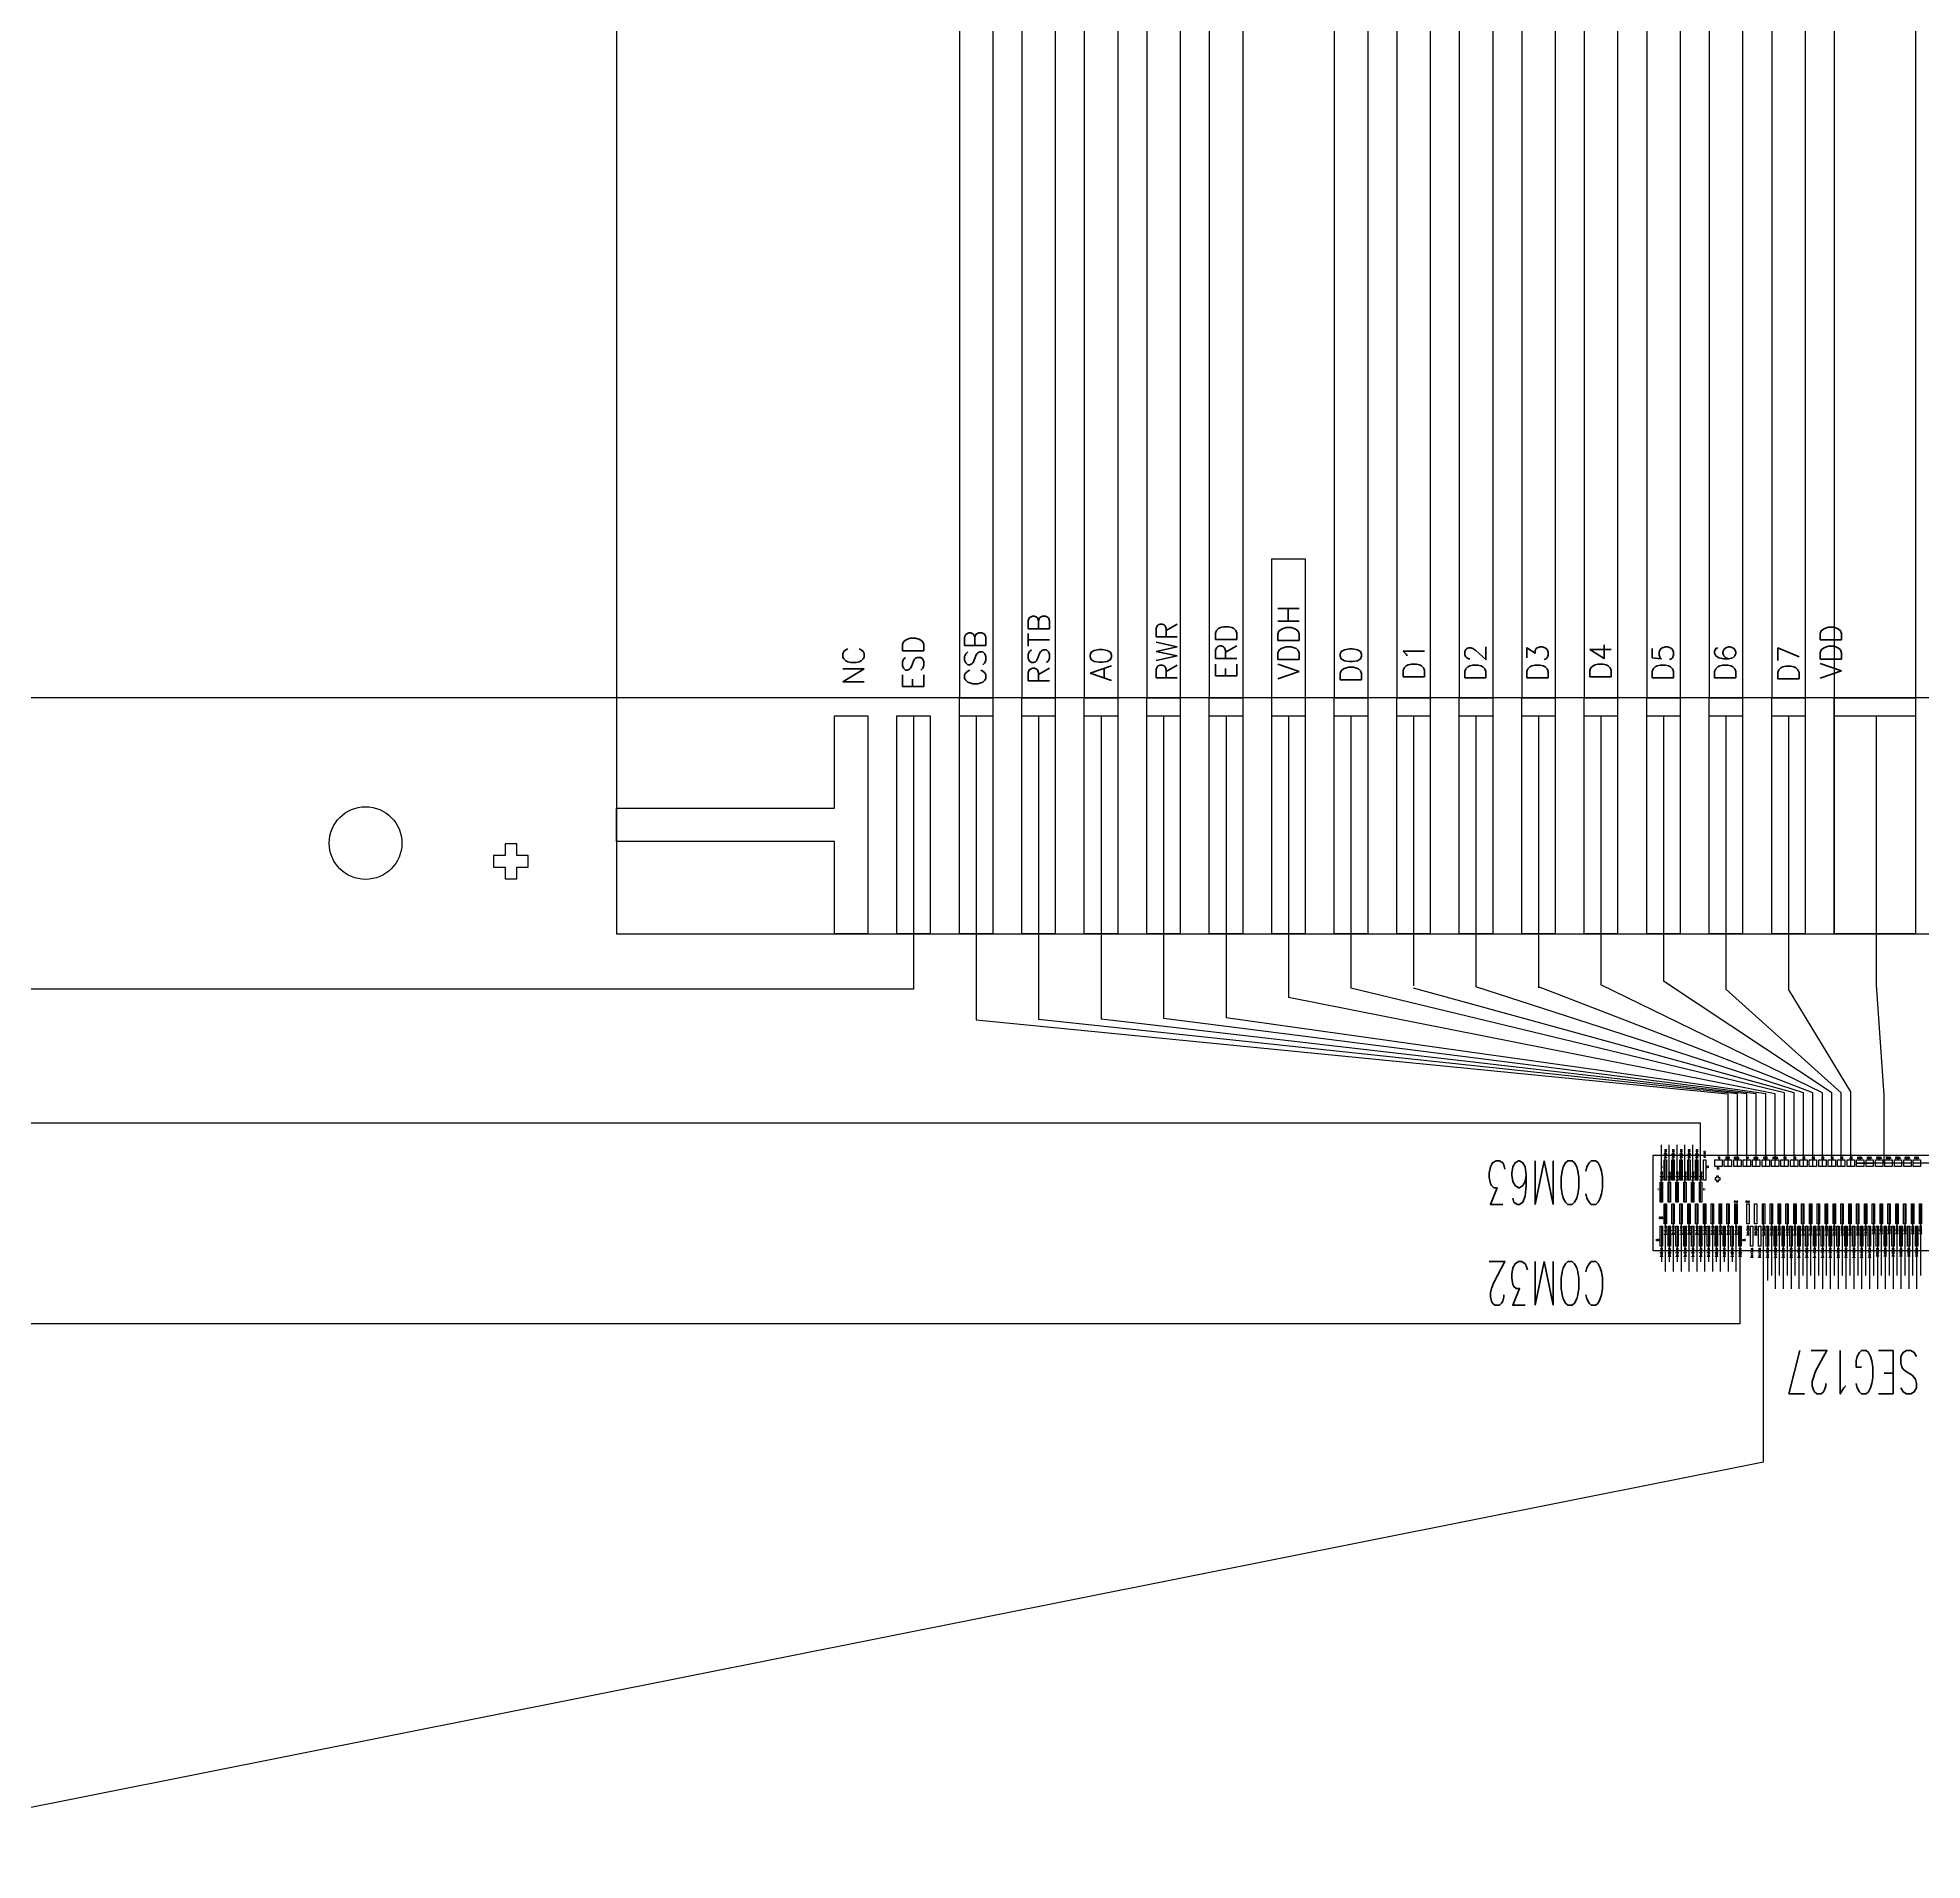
# Model space of a CAD drawing. Header units: millimetres. Extents: x 2909 to 3301, y 744 to 1021.
# Drawn here: x 2979.87 to 2992.84, y 943.57 to 956.11 of the extents above; entities that cross this region are included whole.
import ezdxf
from ezdxf.enums import TextEntityAlignment as Align

# ---------------------------------------------------------------- set-up
doc = ezdxf.new("R2010")
doc.units = ezdxf.units.MM
for name, color, linetype in [('B', 1, 'Continuous'), ('C', 7, 'Continuous'), ('D', 4, 'Continuous'), ('F', 2, 'Continuous')]:
    doc.layers.add(name, color=color, linetype=linetype)
doc.styles.add('11', font='txt.shx')
doc.styles.add('Cog', font='txt.shx', dxfattribs={"width": 0.8, "height": 0.028})
doc.styles.add('ROMANS', font='romans.shx', dxfattribs={"width": 0.9})
doc.dimstyles.new('ISO-25-1', dxfattribs={"dimtxt": 2, "dimasz": 1.5, "dimexe": 0.4, "dimexo": 0.625, "dimgap": 0.5, "dimtad": 0, "dimzin": 1, "dimdsep": 46, "dimtxsty": 'ROMANS', "dimcen": 2.5, "dimclrd": 4, "dimclre": 4, "dimclrt": 4, "dimadec": 0, "dimazin": 0, "dimtfac": 1, "dimtmove": 0, "dimatfit": 3, "dimfxl": 1, "dimlwe": 0, "dimarcsym": 0})

# ---------------------------------------------------------------- blocks, each defined once
blk = doc.blocks.new('*D15')
at = {"layer": 'D', "color": 0, "lineweight": 0}
for p, q in [((2956.857, 952.196), (2956.857, 967.255)), ((2983.857, 964.884), (2983.857, 967.255))]:
    blk.add_line(p, q, dxfattribs=at)
at = {"layer": 'D', "color": 0, "lineweight": -2}
for p, q in [((2958.357, 966.855), (2966.257, 966.855)), ((2982.357, 966.855), (2974.457, 966.855))]:
    blk.add_line(p, q, dxfattribs=at)
at = {"layer": 'D', "color": 0}
for points in [[(2958.357, 967.105), (2958.357, 966.605), (2956.857, 966.855)], [(2982.357, 967.105), (2982.357, 966.605), (2983.857, 966.855)]]:
    blk.add_solid(points, dxfattribs=at)
at = {"layer": 'Defpoints', "color": 0}
for p in [(2956.857, 966.855), (2983.857, 964.259), (2956.857, 951.571)]:
    blk.add_point(p, dxfattribs=at)
at = {"layer": 'D', "color": 0, "insert": (2970.357, 966.855), "char_height": 2, "attachment_point": 5, "style": 'ROMANS'}
blk.add_mtext('27.00', dxfattribs=at)

msp = doc.modelspace()

# ---------------------------------------------------------------- linework, layer by layer
at = {"ltscale": 6.286513}
for p, q in [((3026.857, 951.571), (2956.857, 951.571)), ((2983.857, 949.946), (2999.857, 949.946))]:
    msp.add_line(p, q, dxfattribs=at)
for points in [[(2985.357, 950.811), (2985.357, 951.446), (2985.587, 951.446), (2985.587, 949.946), (2985.357, 949.946), (2985.357, 950.581)], [(2985.357, 950.581), (2983.857, 950.581), (2983.857, 950.811), (2985.357, 950.811)]]:
    msp.add_lwpolyline(points, dxfattribs=at)
for points in [[(2985.787, 951.446), (2986.017, 951.446), (2986.017, 949.946), (2985.787, 949.946)], [(2986.217, 951.446), (2986.447, 951.446), (2986.447, 949.946), (2986.217, 949.946)], [(2986.647, 951.446), (2986.877, 951.446), (2986.877, 949.946), (2986.647, 949.946)], [(2987.077, 951.446), (2987.307, 951.446), (2987.307, 949.946), (2987.077, 949.946)], [(2987.507, 951.446), (2987.737, 951.446), (2987.737, 949.946), (2987.507, 949.946)], [(2987.937, 951.446), (2988.167, 951.446), (2988.167, 949.946), (2987.937, 949.946)], [(2988.367, 951.446), (2988.597, 951.446), (2988.597, 949.946), (2988.367, 949.946)], [(2988.797, 951.446), (2989.027, 951.446), (2989.027, 949.946), (2988.797, 949.946)], [(2989.227, 951.446), (2989.457, 951.446), (2989.457, 949.946), (2989.227, 949.946)], [(2989.657, 951.446), (2989.887, 951.446), (2989.887, 949.946), (2989.657, 949.946)], [(2990.087, 951.446), (2990.317, 951.446), (2990.317, 949.946), (2990.087, 949.946)], [(2990.517, 951.446), (2990.747, 951.446), (2990.747, 949.946), (2990.517, 949.946)], [(2990.947, 951.446), (2991.177, 951.446), (2991.177, 949.946), (2990.947, 949.946)], [(2991.377, 951.446), (2991.607, 951.446), (2991.607, 949.946), (2991.377, 949.946)], [(2991.807, 951.446), (2992.037, 951.446), (2992.037, 949.946), (2991.807, 949.946)], [(2992.237, 951.446), (2992.797, 951.446), (2992.797, 949.946), (2992.237, 949.946)]]:
    msp.add_lwpolyline(points, close=True, dxfattribs=at)
at = {"layer": 'B', "color": 6}
for p, q in [((2991.318, 948.644), (2957.797, 948.644)), ((2991.318, 948.099), (2991.318, 948.644)), ((2991.588, 947.935), (2991.588, 947.262)), ((2991.588, 947.262), (2959.373, 947.262))]:
    msp.add_line(p, q, dxfattribs=at)
for points in [[(2991.048, 948.099), (2991.048, 948.494)], [(2991.075, 948.252), (2991.075, 948.448)], [(2991.102, 948.099), (2991.102, 948.494)], [(2991.129, 948.252), (2991.129, 948.448)], [(2991.156, 948.099), (2991.156, 948.494)], [(2991.183, 948.252), (2991.183, 948.448)], [(2991.21, 948.099), (2991.21, 948.494)], [(2991.237, 948.252), (2991.237, 948.448)], [(2991.264, 948.099), (2991.264, 948.494)], [(2991.291, 948.252), (2991.291, 948.448)], [(2991.075, 948.089), (2991.075, 947.622)], [(2991.129, 948.089), (2991.129, 947.622)], [(2991.183, 948.089), (2991.183, 947.622)], [(2991.237, 948.089), (2991.237, 947.622)], [(2991.291, 948.089), (2991.291, 947.622)], [(2991.345, 948.089), (2991.345, 947.622)], [(2991.399, 948.089), (2991.399, 947.622)], [(2991.453, 948.089), (2991.453, 947.622)], [(2991.507, 948.089), (2991.507, 947.622)], [(2991.561, 948.089), (2991.561, 947.622)], [(2991.048, 947.935), (2991.048, 947.69)], [(2991.102, 947.935), (2991.102, 947.69)], [(2991.156, 947.935), (2991.156, 947.69)], [(2991.21, 947.935), (2991.21, 947.69)], [(2991.264, 947.935), (2991.264, 947.69)], [(2991.318, 947.935), (2991.318, 947.69)], [(2991.372, 947.935), (2991.372, 947.69)], [(2991.426, 947.935), (2991.426, 947.69)], [(2991.48, 947.935), (2991.48, 947.69)], [(2991.534, 947.935), (2991.534, 947.69)]]:
    msp.add_lwpolyline(points, dxfattribs=at)
at = {"layer": 'C'}
for points in [[(2983.171, 950.486), (2983.171, 950.566), (2983.091, 950.566), (2983.091, 950.486), (2983.011, 950.486), (2983.011, 950.406), (2983.091, 950.406), (2983.091, 950.326), (2983.171, 950.326), (2983.171, 950.406), (2983.251, 950.406), (2983.251, 950.486)], [(2991.067, 948.391), (2991.083, 948.391), (2991.083, 948.252), (2991.067, 948.252)], [(2991.121, 948.391), (2991.137, 948.391), (2991.137, 948.252), (2991.121, 948.252)], [(2991.175, 948.391), (2991.191, 948.391), (2991.191, 948.252), (2991.175, 948.252)], [(2991.229, 948.391), (2991.245, 948.391), (2991.245, 948.252), (2991.229, 948.252)], [(2991.283, 948.391), (2991.299, 948.391), (2991.299, 948.252), (2991.283, 948.252)], [(2991.337, 948.391), (2991.353, 948.391), (2991.353, 948.252), (2991.337, 948.252)], [(2991.416, 948.391), (2991.466, 948.391), (2991.466, 948.346), (2991.416, 948.346)], [(2991.442, 948.243), (2991.442, 948.253), (2991.452, 948.253), (2991.452, 948.268), (2991.442, 948.268), (2991.442, 948.278), (2991.427, 948.278), (2991.427, 948.268), (2991.417, 948.268), (2991.417, 948.253), (2991.427, 948.253), (2991.427, 948.243)], [(2991.481, 948.391), (2991.531, 948.391), (2991.531, 948.346), (2991.481, 948.346)], [(2991.546, 948.391), (2991.596, 948.391), (2991.596, 948.346), (2991.546, 948.346)], [(2991.611, 948.391), (2991.661, 948.391), (2991.661, 948.346), (2991.611, 948.346)], [(2991.676, 948.391), (2991.726, 948.391), (2991.726, 948.346), (2991.676, 948.346)], [(2991.741, 948.391), (2991.791, 948.391), (2991.791, 948.346), (2991.741, 948.346)], [(2991.806, 948.391), (2991.856, 948.391), (2991.856, 948.346), (2991.806, 948.346)], [(2991.871, 948.391), (2991.921, 948.391), (2991.921, 948.346), (2991.871, 948.346)], [(2991.936, 948.391), (2991.986, 948.391), (2991.986, 948.346), (2991.936, 948.346)], [(2992.001, 948.391), (2992.051, 948.391), (2992.051, 948.346), (2992.001, 948.346)], [(2992.066, 948.391), (2992.116, 948.391), (2992.116, 948.346), (2992.066, 948.346)], [(2992.131, 948.391), (2992.181, 948.391), (2992.181, 948.346), (2992.131, 948.346)], [(2992.196, 948.391), (2992.246, 948.391), (2992.246, 948.346), (2992.196, 948.346)], [(2992.261, 948.391), (2992.311, 948.391), (2992.311, 948.346), (2992.261, 948.346)], [(2992.326, 948.391), (2992.376, 948.391), (2992.376, 948.346), (2992.326, 948.346)], [(2992.391, 948.391), (2992.441, 948.391), (2992.441, 948.346), (2992.391, 948.346)], [(2992.456, 948.391), (2992.506, 948.391), (2992.506, 948.346), (2992.456, 948.346)], [(2992.521, 948.391), (2992.571, 948.391), (2992.571, 948.346), (2992.521, 948.346)], [(2992.586, 948.391), (2992.636, 948.391), (2992.636, 948.346), (2992.586, 948.346)], [(2992.651, 948.391), (2992.701, 948.391), (2992.701, 948.346), (2992.651, 948.346)], [(2992.716, 948.391), (2992.766, 948.391), (2992.766, 948.346), (2992.716, 948.346)], [(2992.781, 948.391), (2992.831, 948.391), (2992.831, 948.346), (2992.781, 948.346)], [(2991.04, 948.237), (2991.056, 948.237), (2991.056, 948.099), (2991.04, 948.099)], [(2991.094, 948.237), (2991.11, 948.237), (2991.11, 948.099), (2991.094, 948.099)], [(2991.148, 948.237), (2991.164, 948.237), (2991.164, 948.099), (2991.148, 948.099)], [(2991.202, 948.237), (2991.218, 948.237), (2991.218, 948.099), (2991.202, 948.099)], [(2991.256, 948.237), (2991.272, 948.237), (2991.272, 948.099), (2991.256, 948.099)], [(2991.31, 948.237), (2991.326, 948.237), (2991.326, 948.099), (2991.31, 948.099)], [(2991.067, 948.089), (2991.083, 948.089), (2991.083, 947.95), (2991.067, 947.95)], [(2991.121, 948.089), (2991.137, 948.089), (2991.137, 947.95), (2991.121, 947.95)], [(2991.175, 948.089), (2991.191, 948.089), (2991.191, 947.95), (2991.175, 947.95)], [(2991.229, 948.089), (2991.245, 948.089), (2991.245, 947.95), (2991.229, 947.95)], [(2991.283, 948.089), (2991.299, 948.089), (2991.299, 947.95), (2991.283, 947.95)], [(2991.337, 948.089), (2991.353, 948.089), (2991.353, 947.95), (2991.337, 947.95)], [(2991.391, 948.089), (2991.407, 948.089), (2991.407, 947.95), (2991.391, 947.95)], [(2991.445, 948.089), (2991.461, 948.089), (2991.461, 947.95), (2991.445, 947.95)], [(2991.499, 948.089), (2991.515, 948.089), (2991.515, 947.95), (2991.499, 947.95)], [(2991.553, 948.089), (2991.569, 948.089), (2991.569, 947.95), (2991.553, 947.95)], [(2991.635, 948.089), (2991.651, 948.089), (2991.651, 947.95), (2991.635, 947.95)], [(2991.689, 948.089), (2991.705, 948.089), (2991.705, 947.95), (2991.689, 947.95)], [(2991.743, 948.089), (2991.759, 948.089), (2991.759, 947.95), (2991.743, 947.95)], [(2991.797, 948.089), (2991.813, 948.089), (2991.813, 947.95), (2991.797, 947.95)], [(2991.851, 948.089), (2991.867, 948.089), (2991.867, 947.95), (2991.851, 947.95)], [(2991.905, 948.089), (2991.921, 948.089), (2991.921, 947.95), (2991.905, 947.95)], [(2991.959, 948.089), (2991.975, 948.089), (2991.975, 947.95), (2991.959, 947.95)], [(2992.013, 948.089), (2992.029, 948.089), (2992.029, 947.95), (2992.013, 947.95)], [(2992.067, 948.089), (2992.083, 948.089), (2992.083, 947.95), (2992.067, 947.95)], [(2992.121, 948.089), (2992.137, 948.089), (2992.137, 947.95), (2992.121, 947.95)], [(2992.175, 948.089), (2992.191, 948.089), (2992.191, 947.95), (2992.175, 947.95)], [(2992.229, 948.089), (2992.245, 948.089), (2992.245, 947.95), (2992.229, 947.95)], [(2992.283, 948.089), (2992.299, 948.089), (2992.299, 947.95), (2992.283, 947.95)], [(2992.337, 948.089), (2992.353, 948.089), (2992.353, 947.95), (2992.337, 947.95)], [(2992.391, 948.089), (2992.407, 948.089), (2992.407, 947.95), (2992.391, 947.95)], [(2992.445, 948.089), (2992.461, 948.089), (2992.461, 947.95), (2992.445, 947.95)], [(2992.499, 948.089), (2992.515, 948.089), (2992.515, 947.95), (2992.499, 947.95)], [(2992.553, 948.089), (2992.569, 948.089), (2992.569, 947.95), (2992.553, 947.95)], [(2992.607, 948.089), (2992.623, 948.089), (2992.623, 947.95), (2992.607, 947.95)], [(2992.661, 948.089), (2992.677, 948.089), (2992.677, 947.95), (2992.661, 947.95)], [(2992.715, 948.089), (2992.731, 948.089), (2992.731, 947.95), (2992.715, 947.95)], [(2992.769, 948.089), (2992.785, 948.089), (2992.785, 947.95), (2992.769, 947.95)], [(2992.823, 948.089), (2992.839, 948.089), (2992.839, 947.95), (2992.823, 947.95)], [(2991.04, 947.935), (2991.056, 947.935), (2991.056, 947.797), (2991.04, 947.797)], [(2991.094, 947.935), (2991.11, 947.935), (2991.11, 947.797), (2991.094, 947.797)], [(2991.148, 947.935), (2991.164, 947.935), (2991.164, 947.797), (2991.148, 947.797)], [(2991.202, 947.935), (2991.218, 947.935), (2991.218, 947.797), (2991.202, 947.797)], [(2991.256, 947.935), (2991.272, 947.935), (2991.272, 947.797), (2991.256, 947.797)], [(2991.31, 947.935), (2991.326, 947.935), (2991.326, 947.797), (2991.31, 947.797)], [(2991.364, 947.935), (2991.38, 947.935), (2991.38, 947.797), (2991.364, 947.797)], [(2991.418, 947.935), (2991.434, 947.935), (2991.434, 947.797), (2991.418, 947.797)], [(2991.472, 947.935), (2991.488, 947.935), (2991.488, 947.797), (2991.472, 947.797)], [(2991.526, 947.935), (2991.542, 947.935), (2991.542, 947.797), (2991.526, 947.797)], [(2991.58, 947.935), (2991.596, 947.935), (2991.596, 947.797), (2991.58, 947.797)], [(2991.662, 947.935), (2991.678, 947.935), (2991.678, 947.797), (2991.662, 947.797)], [(2991.716, 947.935), (2991.732, 947.935), (2991.732, 947.797), (2991.716, 947.797)], [(2991.77, 947.935), (2991.786, 947.935), (2991.786, 947.797), (2991.77, 947.797)], [(2991.824, 947.935), (2991.84, 947.935), (2991.84, 947.797), (2991.824, 947.797)], [(2991.878, 947.935), (2991.894, 947.935), (2991.894, 947.797), (2991.878, 947.797)], [(2991.932, 947.935), (2991.948, 947.935), (2991.948, 947.797), (2991.932, 947.797)], [(2991.986, 947.935), (2992.002, 947.935), (2992.002, 947.797), (2991.986, 947.797)], [(2992.04, 947.935), (2992.056, 947.935), (2992.056, 947.797), (2992.04, 947.797)], [(2992.094, 947.935), (2992.11, 947.935), (2992.11, 947.797), (2992.094, 947.797)], [(2992.148, 947.935), (2992.164, 947.935), (2992.164, 947.797), (2992.148, 947.797)], [(2992.202, 947.935), (2992.218, 947.935), (2992.218, 947.797), (2992.202, 947.797)], [(2992.256, 947.935), (2992.272, 947.935), (2992.272, 947.797), (2992.256, 947.797)], [(2992.31, 947.935), (2992.326, 947.935), (2992.326, 947.797), (2992.31, 947.797)], [(2992.364, 947.935), (2992.38, 947.935), (2992.38, 947.797), (2992.364, 947.797)], [(2992.418, 947.935), (2992.434, 947.935), (2992.434, 947.797), (2992.418, 947.797)], [(2992.472, 947.935), (2992.488, 947.935), (2992.488, 947.797), (2992.472, 947.797)], [(2992.526, 947.935), (2992.542, 947.935), (2992.542, 947.797), (2992.526, 947.797)], [(2992.58, 947.935), (2992.596, 947.935), (2992.596, 947.797), (2992.58, 947.797)], [(2992.634, 947.935), (2992.65, 947.935), (2992.65, 947.797), (2992.634, 947.797)], [(2992.688, 947.935), (2992.704, 947.935), (2992.704, 947.797), (2992.688, 947.797)], [(2992.742, 947.935), (2992.758, 947.935), (2992.758, 947.797), (2992.742, 947.797)], [(2992.796, 947.935), (2992.812, 947.935), (2992.812, 947.797), (2992.796, 947.797)]]:
    msp.add_lwpolyline(points, close=True, dxfattribs=at)
msp.add_circle((2982.131, 950.571), 0.25, dxfattribs=at)
at = {"layer": 'D', "ltscale": 6.286513}
for p, q in [((2985.902, 951.446), (2985.902, 949.565)), ((2985.902, 949.565), (2961.515, 949.565))]:
    msp.add_line(p, q, dxfattribs=at)
at = {"layer": 'D', "linetype": 'Continuous'}
msp.add_lwpolyline([(2990.991, 948.424), (2995.831, 948.424), (2995.831, 947.764), (2990.991, 947.764)], close=True, dxfattribs=at)
at = {"layer": 'F', "ltscale": 6.286513}
for p, q in [((2990.747, 979.31), (2990.747, 951.571)), ((2988.167, 978.632), (2988.167, 951.571)), ((2983.857, 978.571), (2983.857, 949.946)), ((2987.507, 978.496), (2987.507, 951.571)), ((2987.737, 978.529), (2987.737, 951.571)), ((2987.937, 978.599), (2987.937, 951.571)), ((2990.317, 978.506), (2990.317, 951.571)), ((2990.517, 978.576), (2990.517, 951.571)), ((2987.077, 978.394), (2987.077, 951.571)), ((2987.307, 978.426), (2987.307, 951.571)), ((2989.657, 978.37), (2989.657, 951.571)), ((2989.887, 978.403), (2989.887, 951.571)), ((2990.087, 978.473), (2990.087, 951.571)), ((2991.607, 978.406), (2991.607, 951.571)), ((2992.797, 978.42), (2992.797, 949.946)), ((2986.647, 978.291), (2986.647, 951.571)), ((2986.877, 978.323), (2986.877, 951.571)), ((2989.227, 978.268), (2989.227, 951.571)), ((2989.457, 978.3), (2989.457, 951.571)), ((2991.807, 978.228), (2991.807, 951.571)), ((2992.037, 978.285), (2992.037, 951.571)), ((2992.237, 978.239), (2992.237, 949.946)), ((2986.217, 978.188), (2986.217, 951.571)), ((2986.447, 978.221), (2986.447, 951.571)), ((2988.797, 978.165), (2988.797, 951.571)), ((2989.027, 978.197), (2989.027, 951.571)), ((2990.947, 978.188), (2990.947, 951.571)), ((2991.177, 978.221), (2991.177, 951.571)), ((2991.377, 978.212), (2991.377, 951.571))]:
    msp.add_line(p, q, dxfattribs=at)
at = {"layer": 'F', "ltscale": 0.1}
for p, q in [((2986.332, 951.446), (2986.332, 949.354)), ((2986.762, 951.446), (2986.762, 949.357)), ((2987.192, 951.446), (2987.192, 949.36)), ((2987.622, 951.446), (2987.622, 949.364)), ((2988.052, 951.446), (2988.052, 949.369)), ((2988.482, 951.446), (2988.482, 949.508)), ((2988.912, 951.446), (2988.912, 949.573)), ((2989.342, 951.446), (2989.342, 949.589)), ((2989.772, 951.446), (2989.772, 949.582)), ((2990.202, 951.446), (2990.202, 949.576)), ((2990.632, 951.446), (2990.632, 949.595)), ((2991.062, 951.446), (2991.062, 949.621)), ((2991.492, 951.446), (2991.492, 949.565)), ((2991.922, 951.446), (2991.922, 949.565)), ((2991.896, 948.852), (2988.912, 949.573)), ((2991.961, 948.852), (2989.342, 949.573)), ((2992.026, 948.852), (2989.772, 949.582)), ((2992.091, 948.852), (2990.202, 949.582)), ((2992.156, 948.852), (2990.632, 949.595)), ((2992.221, 948.852), (2991.062, 949.621)), ((2991.831, 948.845), (2988.482, 949.508)), ((2992.286, 948.852), (2991.492, 949.565)), ((2992.351, 948.86), (2991.922, 949.565)), ((2986.332, 949.354), (2991.506, 948.845)), ((2991.571, 948.845), (2986.762, 949.357)), ((2991.636, 948.845), (2987.192, 949.36)), ((2991.701, 948.845), (2987.622, 949.364)), ((2991.766, 948.845), (2988.052, 949.369)), ((2991.506, 948.845), (2991.506, 948.346)), ((2991.571, 948.346), (2991.571, 948.845)), ((2991.636, 948.346), (2991.636, 948.845)), ((2991.701, 948.346), (2991.701, 948.845)), ((2991.766, 948.346), (2991.766, 948.845)), ((2991.831, 948.346), (2991.831, 948.845)), ((2991.896, 948.346), (2991.896, 948.852)), ((2991.961, 948.346), (2991.961, 948.852)), ((2992.026, 948.346), (2992.026, 948.852)), ((2992.091, 948.346), (2992.091, 948.852)), ((2992.156, 948.346), (2992.156, 948.852)), ((2992.221, 948.346), (2992.221, 948.852)), ((2992.286, 948.346), (2992.286, 948.852)), ((2992.351, 948.346), (2992.351, 948.86))]:
    msp.add_line(p, q, dxfattribs=at)
at = {"layer": 'F', "color": 6, "ltscale": 0.1}
for p, q in [((2992.526, 951.446), (2992.526, 949.596)), ((2992.526, 949.596), (2992.579, 948.837)), ((2992.579, 948.837), (2992.579, 948.368))]:
    msp.add_line(p, q, dxfattribs=at)
at = {"layer": 'F'}
for q in [(2991.751, 948.089), (2960.107, 940.003)]:
    msp.add_line((2991.751, 946.312), q, dxfattribs=at)
at = {"layer": 'F', "ltscale": 6.286513}
for points in [[(2988.367, 952.527), (2988.597, 952.527), (2988.597, 949.946), (2988.367, 949.946)], [(2986.217, 951.571), (2986.447, 951.571), (2986.447, 949.946), (2986.217, 949.946)], [(2986.647, 951.571), (2986.877, 951.571), (2986.877, 949.946), (2986.647, 949.946)], [(2987.077, 951.571), (2987.307, 951.571), (2987.307, 949.946), (2987.077, 949.946)], [(2987.507, 951.571), (2987.737, 951.571), (2987.737, 949.946), (2987.507, 949.946)], [(2987.937, 951.571), (2988.167, 951.571), (2988.167, 949.946), (2987.937, 949.946)], [(2988.797, 951.571), (2989.027, 951.571), (2989.027, 949.946), (2988.797, 949.946)], [(2989.227, 951.571), (2989.457, 951.571), (2989.457, 949.946), (2989.227, 949.946)], [(2989.657, 951.571), (2989.887, 951.571), (2989.887, 949.946), (2989.657, 949.946)], [(2990.087, 951.571), (2990.317, 951.571), (2990.317, 949.946), (2990.087, 949.946)], [(2990.517, 951.571), (2990.747, 951.571), (2990.747, 949.946), (2990.517, 949.946)], [(2990.947, 951.571), (2991.177, 951.571), (2991.177, 949.946), (2990.947, 949.946)], [(2991.377, 951.571), (2991.607, 951.571), (2991.607, 949.946), (2991.377, 949.946)], [(2991.807, 951.571), (2992.037, 951.571), (2992.037, 949.946), (2991.807, 949.946)], [(2992.237, 951.571), (2992.797, 951.571), (2992.797, 949.946), (2992.237, 949.946)]]:
    msp.add_lwpolyline(points, close=True, dxfattribs=at)
at = {"layer": 'F', "color": 6, "ltscale": 0.1}
msp.add_lwpolyline([(2992.766, 948.368), (2992.391, 948.368), (2992.506, 948.368)], dxfattribs=at)
at = {"layer": 'F', "color": 3, "ltscale": 0.1}
msp.add_lwpolyline([(2993.156, 948.368), (2992.781, 948.368)], dxfattribs=at)
at = {"layer": 'F', "ltscale": 0.1}
for points in [[(2991.805, 948.089), (2991.805, 947.595)], [(2991.859, 948.089), (2991.859, 947.595)], [(2991.913, 948.089), (2991.913, 947.595)], [(2991.967, 948.089), (2991.967, 947.595)], [(2992.021, 948.089), (2992.021, 947.595)], [(2992.075, 948.089), (2992.075, 947.595)], [(2992.129, 948.089), (2992.129, 947.595)], [(2992.183, 948.089), (2992.183, 947.595)], [(2992.237, 948.089), (2992.237, 947.595)], [(2992.291, 948.089), (2992.291, 947.595)], [(2992.345, 948.089), (2992.345, 947.595)], [(2992.399, 948.089), (2992.399, 947.595)], [(2992.453, 948.089), (2992.453, 947.595)], [(2992.507, 948.089), (2992.507, 947.595)], [(2992.561, 948.089), (2992.561, 947.595)], [(2992.615, 948.089), (2992.615, 947.595)], [(2992.669, 948.089), (2992.669, 947.595)], [(2992.723, 948.089), (2992.723, 947.595)], [(2992.777, 948.089), (2992.777, 947.595)], [(2992.831, 948.089), (2992.831, 947.595)], [(2991.778, 947.935), (2991.778, 947.562)], [(2991.832, 947.935), (2991.832, 947.503)], [(2991.886, 947.935), (2991.886, 947.503)], [(2991.94, 947.935), (2991.94, 947.503)], [(2991.994, 947.935), (2991.994, 947.503)], [(2992.048, 947.935), (2992.048, 947.503)], [(2992.102, 947.935), (2992.102, 947.503)], [(2992.156, 947.935), (2992.156, 947.503)], [(2992.21, 947.935), (2992.21, 947.503)], [(2992.264, 947.935), (2992.264, 947.503)], [(2992.318, 947.935), (2992.318, 947.503)], [(2992.372, 947.935), (2992.372, 947.503)], [(2992.426, 947.935), (2992.426, 947.503)], [(2992.48, 947.935), (2992.48, 947.503)], [(2992.534, 947.935), (2992.534, 947.503)], [(2992.588, 947.935), (2992.588, 947.503)], [(2992.642, 947.935), (2992.642, 947.503)], [(2992.696, 947.935), (2992.696, 947.503)], [(2992.75, 947.935), (2992.75, 947.503)], [(2992.804, 947.935), (2992.804, 947.503)]]:
    msp.add_lwpolyline(points, dxfattribs=at)

# ---------------------------------------------------------------- texts
at = {"layer": 'B', "color": 6, "style": 'ROMANS', "width": 0.6}
for s, p in [('COM63 ', (2990.666, 948.385)), ('COM32', (2990.666, 947.691))]:
    msp.add_text(s, height=0.3, rotation=180, dxfattribs=at).set_placement(p)
at = {"layer": 'D', "linetype": 'Continuous', "style": 'Cog', "width": 0.8}
for s, rotation, p in [('COM[54]', 270, (2991.071, 948.403)), ('COM[56]', 270, (2991.125, 948.403)), ('COM[58]', 270, (2991.179, 948.403)), ('COM[60]', 270, (2991.233, 948.403)), ('COM[62]', 270, (2991.287, 948.403)), ('COMS1', 270, (2991.339, 948.403)), ('CL', 180, (2991.435, 948.411)), ('CSB', 180, (2991.49, 948.411)), ('RSTB', 180, (2991.548, 948.411)), ('A0', 180, (2991.631, 948.411)), ('RWR', 180, (2991.683, 948.411)), ('ERD', 180, (2991.75, 948.411)), ('VDDH', 180, (2991.813, 948.411)), ('D0', 180, (2991.889, 948.411)), ('D1', 180, (2991.957, 948.411)), ('D2', 180, (2992.019, 948.411)), ('D3', 180, (2992.084, 948.411)), ('D4', 180, (2992.149, 948.411)), ('D5', 180, (2992.214, 948.411)), ('D6', 180, (2992.279, 948.411)), ('D7', 180, (2992.344, 948.411)), ('VDD1', 180, (2992.394, 948.411)), ('VDD1', 180, (2992.459, 948.411)), ('VDD2', 180, (2992.527, 948.411)), ('VDD2', 180, (2992.592, 948.411)), ('VDD2', 180, (2992.657, 948.411)), ('VDD3', 180, (2992.722, 948.411)), ('VSS1', 180, (2992.785, 948.411)), ('COM[53]', 270, (2991.044, 948.249)), ('2', 180, (2991.045, 948.349)), ('COM[55]', 270, (2991.098, 948.249)), ('COM[57]', 270, (2991.152, 948.249)), ('COM[59]', 270, (2991.206, 948.249)), ('COM[61]', 270, (2991.26, 948.249)), ('COM[63]', 270, (2991.314, 948.249)), ('12', 180, (2991.358, 948.349)), ('13', 180, (2991.431, 948.338)), ('1', 180, (2991.021, 948.195)), ('11', 180, (2991.333, 948.195)), ('242', 180, (2991.547, 948.109)), ('240', 180, (2991.628, 948.109)), ('260', 180, (2991.032, 947.998)), ('261', 180, (2991.008, 947.845)), ('241', 180, (2991.6, 947.845))]:
    msp.add_text(s, height=0.012, rotation=rotation, dxfattribs=at).set_placement(p, align=Align.RIGHT)
for s, p in [('COM[51]', (2991.071, 947.938)), ('COM[49]', (2991.125, 947.938)), ('COM[47]', (2991.179, 947.938)), ('COM[45]', (2991.233, 947.938)), ('COM[43]', (2991.287, 947.938)), ('COM[41]', (2991.341, 947.938)), ('COM[39]', (2991.395, 947.938)), ('COM[37]', (2991.449, 947.938)), ('COM[35]', (2991.503, 947.938)), ('COM[33]', (2991.557, 947.938)), ('SEG[131]', (2991.638, 947.938)), ('SEG[129]', (2991.692, 947.938)), ('SEG[127]', (2991.746, 947.938)), ('SEG[125]', (2991.8, 947.938)), ('SEG[123]', (2991.854, 947.938)), ('SEG[121]', (2991.908, 947.938)), ('SEG[119]', (2991.962, 947.938)), ('SEG[117]', (2992.016, 947.938)), ('SEG[115]', (2992.07, 947.938)), ('SEG[113]', (2992.124, 947.938)), ('SEG[111]', (2992.178, 947.938)), ('SEG[109]', (2992.232, 947.938)), ('SEG[107]', (2992.286, 947.938)), ('SEG[105]', (2992.34, 947.938)), ('SEG[103]', (2992.394, 947.938)), ('SEG[101]', (2992.448, 947.938)), ('SEG[99]', (2992.502, 947.938)), ('SEG[97]', (2992.556, 947.938)), ('SEG[95]', (2992.61, 947.938)), ('SEG[93]', (2992.664, 947.938)), ('SEG[91]', (2992.718, 947.938)), ('SEG[89]', (2992.772, 947.938)), ('SEG[87]', (2992.826, 947.938)), ('COM[52]', (2991.044, 947.785)), ('COM[50]', (2991.098, 947.785)), ('COM[48]', (2991.152, 947.785)), ('COM[46]', (2991.206, 947.785)), ('COM[44]', (2991.26, 947.785)), ('COM[42]', (2991.314, 947.785)), ('COM[40]', (2991.368, 947.785)), ('COM[38]', (2991.422, 947.785)), ('COM[36]', (2991.476, 947.785)), ('COM[34]', (2991.53, 947.785)), ('COM[32]', (2991.584, 947.785)), ('SEG[130]', (2991.665, 947.785)), ('SEG[128]', (2991.719, 947.785)), ('SEG[126]', (2991.773, 947.785)), ('SEG[124]', (2991.827, 947.785)), ('SEG[122]', (2991.881, 947.785)), ('SEG[120]', (2991.935, 947.785)), ('SEG[118]', (2991.989, 947.785)), ('SEG[116]', (2992.043, 947.785)), ('SEG[114]', (2992.097, 947.785)), ('SEG[112]', (2992.151, 947.785)), ('SEG[110]', (2992.205, 947.785)), ('SEG[108]', (2992.259, 947.785)), ('SEG[106]', (2992.313, 947.785)), ('SEG[104]', (2992.367, 947.785)), ('SEG[102]', (2992.421, 947.785)), ('SEG[100]', (2992.475, 947.785)), ('SEG[98]', (2992.529, 947.785)), ('SEG[96]', (2992.583, 947.785)), ('SEG[94]', (2992.637, 947.785)), ('SEG[92]', (2992.691, 947.785)), ('SEG[90]', (2992.745, 947.785)), ('SEG[88]', (2992.799, 947.785))]:
    msp.add_text(s, height=0.012, rotation=270, dxfattribs=at).set_placement(p)
at = {"layer": 'F', "color": 2, "style": '11'}
for s, p in [('VDDH', (2988.556, 951.696)), ('RSTB', (2986.838, 951.662)), ('RWR', (2987.717, 951.683)), ('ERD', (2988.126, 951.696)), ('NC', (2985.562, 951.656)), ('ESD', (2985.972, 951.623)), ('CSB', (2986.4, 951.648)), ('A0', (2987.263, 951.683)), ('D0', (2988.985, 951.669)), ('D2', (2989.841, 951.683)), ('D3', (2990.269, 951.683)), ('D4', (2990.703, 951.69)), ('D5', (2991.131, 951.683)), ('D6', (2991.561, 951.683)), ('D7', (2991.995, 951.676)), ('D1', (2989.418, 951.69))]:
    msp.add_text(s, height=0.1464, rotation=90, dxfattribs=at).set_placement(p)
at = {"layer": 'F', "color": 6, "style": '11'}
msp.add_text('VDD', height=0.1464, rotation=90, dxfattribs=at).set_placement((2992.288, 951.699))
at = {"layer": 'F', "ltscale": 0.1, "style": 'ROMANS', "width": 0.6}
msp.add_text('SEG127', height=0.3, rotation=180, dxfattribs=at).set_placement((2992.827, 947.08))

# ---------------------------------------------------------------- dimensions: what is measured, and where the dimension line sits
at = {"layer": 'D', "color": 0}
dim = msp.add_linear_dim(base=(2956.857, 966.855), p1=(2983.857, 964.259), p2=(2956.857, 951.571), dimstyle='ISO-25-1', override={"dimclrd": 0, "dimclre": 0, "dimclrt": 0, "dimfxl": 1.25}, dxfattribs=at)
dim.commit()
dim.dimension.update_dxf_attribs({"geometry": '*D15', "text_midpoint": (2970.357, 966.855)})

doc.saveas('drawing.dxf')
